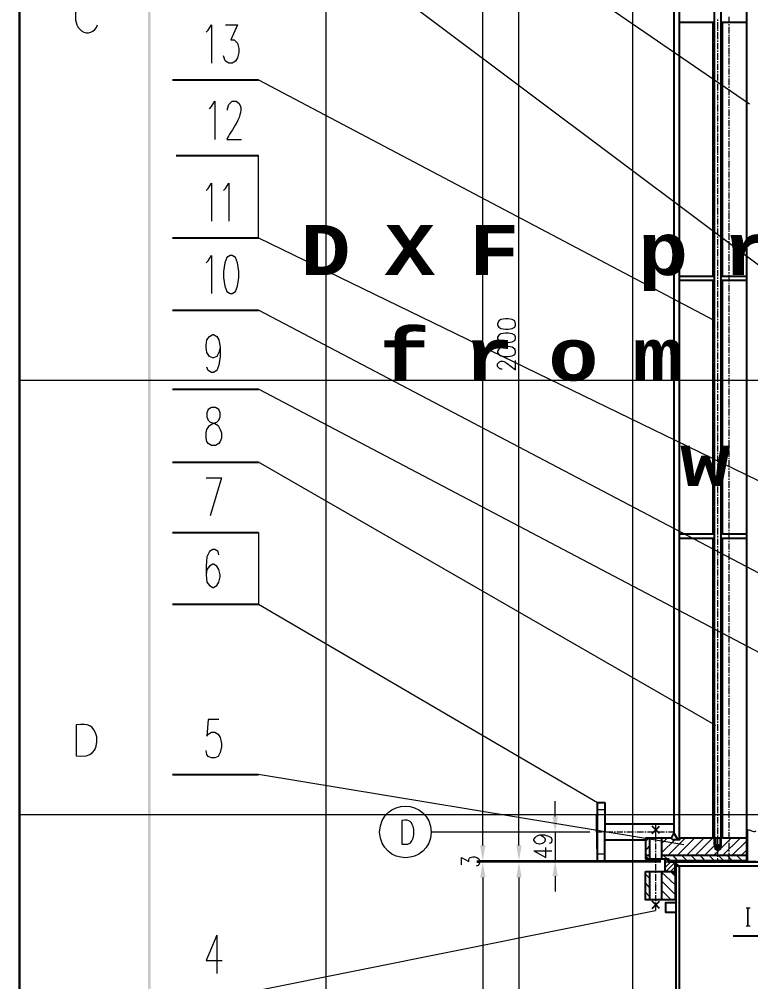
# Model space of a CAD drawing. Header units: millimetres. Extents: x 0 to 825, y 0 to 1167.
# Drawn here: x 0.1 to 196.7, y 422 to 680.6 of the extents above; entities that cross this region are included whole.
import ezdxf

# ---------------------------------------------------------------- set-up
doc = ezdxf.new("R2010")
doc.units = ezdxf.units.MM
doc.layers.add('1', color=7, linetype='Continuous')

msp = doc.modelspace()

# ---------------------------------------------------------------- hatches: boundary and pattern name
h = msp.add_hatch(color=0)
h.dxf.hatch_style = 2
h.paths.add_polyline_path([(35.421732, 1152.501732), (34.701732, 1153.221732), (35.421732, 14.541732)])
h = msp.add_hatch(color=0)
h.dxf.hatch_style = 2
h.paths.add_polyline_path([(34.701732, 1153.221732), (35.421732, 14.541732), (34.701732, 13.821732)])
h = msp.add_hatch(color=0)
h.dxf.hatch_style = 2
h.paths.add_polyline_path([(143.421732, 466.341732), (144.861732, 466.341732), (144.141732, 462.201732)])
h = msp.add_hatch(color=0)
h.dxf.hatch_style = 2
h.paths.add_polyline_path([(123.981732, 458.601732), (125.421732, 458.601732), (124.701732, 454.461732)])
h = msp.add_hatch(color=0)
h.dxf.hatch_style = 2
h.paths.add_polyline_path([(123.981732, 458.601732), (125.421732, 458.601732), (124.701732, 454.461732)])
h = msp.add_hatch(color=0)
h.dxf.hatch_style = 2
h.paths.add_polyline_path([(133.701732, 458.601732), (135.141732, 458.601732), (134.421732, 454.461732)])
h = msp.add_hatch(color=0)
h.dxf.hatch_style = 2
h.paths.add_polyline_path([(123.981732, 449.961732), (125.421732, 449.961732), (124.701732, 454.101732)])
h = msp.add_hatch(color=0)
h.dxf.hatch_style = 2
h.paths.add_polyline_path([(123.981732, 449.961732), (125.421732, 449.961732), (124.701732, 454.101732)])
h = msp.add_hatch(color=0)
h.dxf.hatch_style = 2
h.paths.add_polyline_path([(133.701732, 449.961732), (135.141732, 449.961732), (134.421732, 454.101732)])
h = msp.add_hatch(color=0)
h.dxf.hatch_style = 2
h.paths.add_polyline_path([(143.421732, 450.321732), (144.861732, 450.321732), (144.141732, 454.461732)])

# ---------------------------------------------------------------- linework, layer by layer
at = {"layer": '1', "color": 30, "lineweight": 9}
for points in [[(0.141732, 0.141732), (0.141732, 1166.901732)], [(82.581732, 0.141732), (82.581732, 1166.901732)], [(165.021732, 0.141732), (165.021732, 1166.901732)], [(824.541732, 583.521732), (0.141732, 583.521732)], [(824.541732, 466.845732), (0.141732, 466.845732)]]:
    msp.add_lwpolyline(points, dxfattribs=at)
at = {"layer": '1', "color": 0, "lineweight": 9}
for points in [[(0.321732, 0.321732), (824.361732, 0.321732), (824.361732, 1166.721732), (0.321732, 1166.721732), (0.321732, 0.321732)], [(124.701732, 458.601732), (124.701732, 935.241732)], [(65.661732, 747.501732), (196.341732, 657.861732)], [(134.421732, 458.601732), (134.421732, 727.701732)], [(65.661732, 714.381732), (278.061732, 555.261732)], [(187.881732, 680.181732), (187.881732, 680.541732)], [(190.941732, 679.641732), (190.941732, 681.261732)], [(50.361732, 677.121732), (50.901732, 677.661732), (51.801732, 679.101732), (51.801732, 668.841732)], [(55.581732, 679.101732), (58.821732, 679.101732), (57.021732, 675.141732), (57.921732, 675.141732), (58.461732, 674.601732), (58.821732, 674.241732), (59.181732, 672.801732), (59.181732, 671.721732), (58.821732, 670.281732), (58.281732, 669.381732), (57.381732, 668.841732), (56.481732, 668.841732), (55.581732, 669.381732), (55.401732, 669.741732), (55.041732, 670.821732)], [(187.881732, 678.021732), (187.881732, 679.821732)], [(187.881732, 677.481732), (187.881732, 677.841732)], [(190.941732, 678.921732), (190.941732, 679.281732)], [(190.941732, 676.761732), (190.941732, 678.561732)], [(187.881732, 675.321732), (187.881732, 677.121732)], [(190.941732, 676.041732), (190.941732, 676.401732)], [(190.941732, 674.061732), (190.941732, 675.861732)], [(187.881732, 674.601732), (187.881732, 674.961732)], [(187.881732, 672.621732), (187.881732, 674.241732)], [(190.941732, 673.341732), (190.941732, 673.701732)], [(190.941732, 671.181732), (190.941732, 672.981732)], [(187.881732, 671.901732), (187.881732, 672.261732)], [(187.881732, 669.741732), (187.881732, 671.541732)], [(190.941732, 670.641732), (190.941732, 671.001732)], [(190.941732, 668.481732), (190.941732, 670.281732)], [(187.881732, 669.021732), (187.881732, 669.381732)], [(187.881732, 667.041732), (187.881732, 668.661732)], [(190.941732, 667.761732), (190.941732, 668.121732)], [(190.941732, 665.781732), (190.941732, 667.401732)], [(187.881732, 666.321732), (187.881732, 666.681732)], [(187.881732, 664.161732), (187.881732, 665.961732)], [(190.941732, 665.061732), (190.941732, 665.421732)], [(64.401732, 664.341732), (186.801732, 599.721732)], [(187.881732, 663.621732), (187.881732, 663.801732)], [(187.881732, 661.461732), (187.881732, 663.261732)], [(190.941732, 662.901732), (190.941732, 664.701732)], [(190.941732, 662.181732), (190.941732, 662.541732)], [(187.881732, 660.741732), (187.881732, 661.101732)], [(187.881732, 658.761732), (187.881732, 660.381732)], [(190.941732, 660.201732), (190.941732, 661.821732)], [(190.941732, 659.481732), (190.941732, 659.841732)], [(51.261732, 656.601732), (51.801732, 657.141732), (52.701732, 658.581732), (52.701732, 648.321732)], [(187.881732, 658.041732), (187.881732, 658.401732)], [(187.881732, 655.881732), (187.881732, 657.681732)], [(190.941732, 657.321732), (190.941732, 659.121732)], [(187.881732, 655.161732), (187.881732, 655.521732)], [(187.881732, 653.181732), (187.881732, 654.801732)], [(190.941732, 656.781732), (190.941732, 656.961732)], [(190.941732, 654.621732), (190.941732, 656.421732)], [(187.881732, 652.461732), (187.881732, 652.821732)], [(187.881732, 650.301732), (187.881732, 652.101732)], [(190.941732, 653.901732), (190.941732, 654.261732)], [(190.941732, 651.921732), (190.941732, 653.541732)], [(187.881732, 649.581732), (187.881732, 649.941732)], [(187.881732, 647.601732), (187.881732, 649.401732)], [(190.941732, 651.201732), (190.941732, 651.561732)], [(190.941732, 649.041732), (190.941732, 650.841732)], [(187.881732, 646.881732), (187.881732, 647.241732)], [(190.941732, 648.321732), (190.941732, 648.681732)], [(190.941732, 646.341732), (190.941732, 647.961732)], [(187.881732, 644.721732), (187.881732, 646.521732)], [(187.881732, 644.181732), (187.881732, 644.541732)], [(190.941732, 645.621732), (190.941732, 645.981732)], [(190.941732, 643.461732), (190.941732, 645.261732)], [(64.401732, 621.861732), (64.401732, 644.001732)], [(187.881732, 642.021732), (187.881732, 643.821732)], [(187.881732, 641.301732), (187.881732, 641.661732)], [(190.941732, 642.921732), (190.941732, 643.101732)], [(190.941732, 640.761732), (190.941732, 642.561732)], [(187.881732, 639.321732), (187.881732, 640.941732)], [(187.881732, 638.601732), (187.881732, 638.961732)], [(190.941732, 640.041732), (190.941732, 640.401732)], [(190.941732, 638.061732), (190.941732, 639.681732)], [(50.361732, 634.641732), (50.901732, 635.181732), (51.801732, 636.621732), (51.801732, 626.361732)], [(55.041732, 634.641732), (55.581732, 635.181732), (56.481732, 636.621732), (56.481732, 626.361732)], [(187.881732, 636.441732), (187.881732, 638.241732)], [(190.941732, 637.341732), (190.941732, 637.701732)], [(190.941732, 635.181732), (190.941732, 636.981732)], [(187.881732, 635.721732), (187.881732, 636.081732)], [(187.881732, 633.741732), (187.881732, 635.361732)], [(190.941732, 634.461732), (190.941732, 634.821732)], [(190.941732, 632.481732), (190.941732, 634.101732)], [(187.881732, 633.021732), (187.881732, 633.381732)], [(187.881732, 630.861732), (187.881732, 632.661732)], [(190.941732, 631.761732), (190.941732, 632.121732)], [(190.941732, 629.601732), (190.941732, 631.401732)], [(187.881732, 630.321732), (187.881732, 630.501732)], [(187.881732, 628.161732), (187.881732, 629.961732)], [(190.941732, 628.881732), (190.941732, 629.241732)], [(190.941732, 626.901732), (190.941732, 628.701732)], [(187.881732, 627.441732), (187.881732, 627.801732)], [(187.881732, 625.461732), (187.881732, 627.081732)], [(190.941732, 626.181732), (190.941732, 626.541732)], [(187.881732, 624.741732), (187.881732, 625.101732)], [(187.881732, 622.581732), (187.881732, 624.381732)], [(190.941732, 624.021732), (190.941732, 625.821732)], [(190.941732, 623.481732), (190.941732, 623.841732)], [(64.401732, 621.861732), (279.501732, 517.461732)], [(187.881732, 621.861732), (187.881732, 622.221732)], [(187.881732, 619.881732), (187.881732, 621.501732)], [(190.941732, 621.321732), (190.941732, 623.121732)], [(190.941732, 620.601732), (190.941732, 620.961732)], [(187.881732, 619.161732), (187.881732, 619.521732)], [(187.881732, 617.001732), (187.881732, 618.801732)], [(190.941732, 618.621732), (190.941732, 620.241732)], [(190.941732, 617.901732), (190.941732, 618.261732)], [(50.361732, 615.201732), (50.901732, 615.741732), (51.801732, 617.181732), (51.801732, 606.921732)], [(56.841732, 617.181732), (55.941732, 616.641732), (55.401732, 615.201732), (55.041732, 612.861732), (55.041732, 611.241732), (55.401732, 608.901732), (55.941732, 607.461732), (56.841732, 606.921732), (57.381732, 606.921732), (58.281732, 607.461732), (58.821732, 608.901732), (59.181732, 611.241732), (59.181732, 612.861732), (58.821732, 615.201732), (58.281732, 616.641732), (57.381732, 617.181732), (56.841732, 617.181732)], [(187.881732, 616.461732), (187.881732, 616.641732)], [(187.881732, 614.301732), (187.881732, 616.101732)], [(190.941732, 615.741732), (190.941732, 617.541732)], [(187.881732, 613.581732), (187.881732, 613.941732)], [(187.881732, 611.601732), (187.881732, 613.221732)], [(190.941732, 615.021732), (190.941732, 615.381732)], [(190.941732, 613.041732), (190.941732, 614.661732)], [(187.881732, 610.881732), (187.881732, 611.241732)], [(187.881732, 608.721732), (187.881732, 610.521732)], [(190.941732, 612.321732), (190.941732, 612.681732)], [(190.941732, 610.161732), (190.941732, 611.961732)], [(187.881732, 608.001732), (187.881732, 608.361732)], [(190.941732, 609.621732), (190.941732, 609.801732)], [(190.941732, 607.461732), (190.941732, 609.261732)], [(187.881732, 606.021732), (187.881732, 607.641732)], [(187.881732, 605.301732), (187.881732, 605.661732)], [(190.941732, 606.741732), (190.941732, 607.101732)], [(190.941732, 604.761732), (190.941732, 606.381732)], [(187.881732, 603.141732), (187.881732, 604.941732)], [(187.881732, 602.421732), (187.881732, 602.781732)], [(190.941732, 604.041732), (190.941732, 604.401732)], [(190.941732, 601.881732), (190.941732, 603.681732)], [(214.701732, 523.401732), (64.401732, 602.421732)], [(187.881732, 600.441732), (187.881732, 602.241732)], [(190.941732, 601.161732), (190.941732, 601.521732)], [(190.941732, 599.181732), (190.941732, 600.801732)], [(128.661732, 598.461732), (129.021732, 597.921732), (129.561732, 597.561732), (130.821732, 597.381732), (131.541732, 597.381732), (132.621732, 597.561732), (133.341732, 597.921732), (133.521732, 598.461732), (133.521732, 598.821732), (133.341732, 599.541732), (132.621732, 599.901732), (131.541732, 600.081732), (130.821732, 600.081732), (129.561732, 599.901732), (129.021732, 599.541732), (128.661732, 598.821732), (128.661732, 598.461732)], [(187.881732, 599.721732), (187.881732, 600.081732)], [(187.881732, 597.561732), (187.881732, 599.361732)], [(190.941732, 598.461732), (190.941732, 598.821732)], [(190.941732, 596.301732), (190.941732, 598.101732)], [(54.141732, 592.521732), (53.781732, 591.081732), (53.241732, 590.001732), (52.341732, 589.641732), (52.161732, 589.641732), (51.261732, 590.001732), (50.541732, 591.081732), (50.361732, 592.521732), (50.361732, 593.061732), (50.541732, 594.501732), (51.261732, 595.401732), (52.161732, 595.941732), (52.341732, 595.941732), (53.241732, 595.401732), (53.781732, 594.501732), (54.141732, 592.521732), (54.141732, 590.001732), (53.781732, 587.661732), (53.241732, 586.221732), (52.341732, 585.681732), (51.801732, 585.681732), (50.901732, 586.221732), (50.541732, 587.121732)], [(128.661732, 594.861732), (129.021732, 594.321732), (129.561732, 593.961732), (130.821732, 593.781732), (131.541732, 593.781732), (132.621732, 593.961732), (133.341732, 594.321732), (133.521732, 594.861732), (133.521732, 595.221732), (133.341732, 595.761732), (132.621732, 596.121732), (131.541732, 596.301732), (130.821732, 596.301732), (129.561732, 596.121732), (129.021732, 595.761732), (128.661732, 595.221732), (128.661732, 594.861732)], [(187.881732, 597.021732), (187.881732, 597.381732)], [(187.881732, 594.861732), (187.881732, 596.661732)], [(190.941732, 595.581732), (190.941732, 595.941732)], [(190.941732, 593.601732), (190.941732, 595.401732)], [(128.661732, 591.081732), (129.021732, 590.541732), (129.561732, 590.181732), (130.821732, 590.001732), (131.541732, 590.001732), (132.621732, 590.181732), (133.341732, 590.541732), (133.521732, 591.081732), (133.521732, 591.441732), (133.341732, 591.981732), (132.621732, 592.521732), (131.541732, 592.701732), (130.821732, 592.701732), (129.561732, 592.521732), (129.021732, 591.981732), (128.661732, 591.441732), (128.661732, 591.081732)], [(187.881732, 594.141732), (187.881732, 594.501732)], [(187.881732, 592.161732), (187.881732, 593.781732)], [(190.941732, 592.881732), (190.941732, 593.241732)], [(190.941732, 590.901732), (190.941732, 592.521732)], [(187.881732, 591.441732), (187.881732, 591.801732)], [(187.881732, 589.281732), (187.881732, 591.081732)], [(190.941732, 590.181732), (190.941732, 590.541732)], [(190.941732, 588.021732), (190.941732, 589.821732)], [(129.921732, 586.581732), (129.561732, 586.581732), (129.201732, 586.761732), (129.021732, 586.941732), (128.661732, 587.301732), (128.661732, 588.021732), (129.021732, 588.381732), (129.201732, 588.561732), (129.561732, 588.741732), (130.101732, 588.741732), (130.641732, 588.561732), (131.181732, 588.201732), (133.521732, 586.401732), (133.521732, 588.921732)], [(187.881732, 588.561732), (187.881732, 588.921732)], [(187.881732, 586.581732), (187.881732, 588.201732)], [(190.941732, 587.301732), (190.941732, 587.661732)], [(187.881732, 585.861732), (187.881732, 586.221732)], [(187.881732, 583.701732), (187.881732, 585.501732)], [(190.941732, 585.321732), (190.941732, 586.941732)], [(190.941732, 584.601732), (190.941732, 584.961732)], [(35.061732, 583.521732), (0.321732, 583.521732)], [(187.881732, 583.161732), (187.881732, 583.341732)], [(187.881732, 581.001732), (187.881732, 582.801732)], [(190.941732, 582.441732), (190.941732, 584.241732)], [(190.941732, 581.721732), (190.941732, 582.081732)], [(214.701732, 502.161732), (64.401732, 581.181732)], [(187.881732, 580.281732), (187.881732, 580.641732)], [(187.881732, 578.301732), (187.881732, 579.921732)], [(190.941732, 579.741732), (190.941732, 581.361732)], [(187.881732, 577.581732), (187.881732, 577.941732)], [(187.881732, 575.421732), (187.881732, 577.221732)], [(190.941732, 579.021732), (190.941732, 579.381732)], [(190.941732, 576.861732), (190.941732, 578.661732)], [(51.801732, 576.321732), (50.901732, 575.781732), (50.541732, 574.881732), (50.541732, 573.801732), (50.901732, 572.901732), (51.441732, 572.361732), (52.701732, 572.001732), (53.601732, 571.461732), (54.141732, 570.381732), (54.501732, 569.481732), (54.501732, 568.041732), (54.141732, 567.141732), (53.781732, 566.601732), (52.881732, 566.061732), (51.801732, 566.061732), (50.901732, 566.601732), (50.541732, 567.141732), (50.361732, 568.041732), (50.361732, 569.481732), (50.541732, 570.381732), (51.261732, 571.461732), (52.161732, 572.001732), (53.241732, 572.361732), (53.781732, 572.901732), (54.141732, 573.801732), (54.141732, 574.881732), (53.781732, 575.781732), (52.881732, 576.321732), (51.801732, 576.321732)], [(187.881732, 574.701732), (187.881732, 575.061732)], [(187.881732, 572.721732), (187.881732, 574.341732)], [(190.941732, 576.321732), (190.941732, 576.681732)], [(190.941732, 574.161732), (190.941732, 575.961732)], [(187.881732, 572.001732), (187.881732, 572.361732)], [(187.881732, 569.841732), (187.881732, 571.641732)], [(190.941732, 573.441732), (190.941732, 573.801732)], [(190.941732, 571.461732), (190.941732, 573.081732)], [(187.881732, 569.121732), (187.881732, 569.481732)], [(190.941732, 570.741732), (190.941732, 571.101732)], [(190.941732, 568.581732), (190.941732, 570.381732)], [(187.881732, 567.141732), (187.881732, 568.941732)], [(187.881732, 566.421732), (187.881732, 566.781732)], [(190.941732, 567.861732), (190.941732, 568.221732)], [(190.941732, 565.881732), (190.941732, 567.501732)], [(187.881732, 564.441732), (187.881732, 566.061732)], [(187.881732, 563.721732), (187.881732, 564.081732)], [(190.941732, 565.161732), (190.941732, 565.521732)], [(190.941732, 563.001732), (190.941732, 564.801732)], [(187.341732, 490.821732), (64.401732, 561.561732)], [(187.881732, 561.561732), (187.881732, 563.361732)], [(190.941732, 562.461732), (190.941732, 562.641732)], [(190.941732, 560.301732), (190.941732, 562.101732)], [(187.881732, 560.841732), (187.881732, 561.201732)], [(187.881732, 558.861732), (187.881732, 560.481732)], [(190.941732, 559.581732), (190.941732, 559.941732)], [(190.941732, 557.601732), (190.941732, 559.221732)], [(50.361732, 557.421732), (54.501732, 557.421732), (51.441732, 547.161732)], [(187.881732, 558.141732), (187.881732, 558.501732)], [(187.881732, 555.981732), (187.881732, 557.781732)], [(190.941732, 556.881732), (190.941732, 557.241732)], [(190.941732, 554.721732), (190.941732, 556.521732)], [(187.881732, 555.261732), (187.881732, 555.621732)], [(187.881732, 553.281732), (187.881732, 555.081732)], [(190.941732, 554.001732), (190.941732, 554.361732)], [(190.941732, 552.021732), (190.941732, 553.641732)], [(187.881732, 552.561732), (187.881732, 552.921732)], [(187.881732, 550.401732), (187.881732, 552.201732)], [(190.941732, 551.301732), (190.941732, 551.661732)], [(187.881732, 549.861732), (187.881732, 550.221732)], [(187.881732, 547.701732), (187.881732, 549.501732)], [(190.941732, 549.141732), (190.941732, 550.941732)], [(190.941732, 548.421732), (190.941732, 548.781732)], [(187.881732, 546.981732), (187.881732, 547.341732)], [(187.881732, 545.001732), (187.881732, 546.621732)], [(190.941732, 546.441732), (190.941732, 548.241732)], [(190.941732, 545.721732), (190.941732, 546.081732)], [(187.881732, 544.281732), (187.881732, 544.641732)], [(187.881732, 542.121732), (187.881732, 543.921732)], [(190.941732, 543.741732), (190.941732, 545.361732)], [(190.941732, 543.021732), (190.941732, 543.381732)], [(64.401732, 542.661732), (64.401732, 523.401732)], [(187.881732, 541.401732), (187.881732, 541.761732)], [(187.881732, 539.421732), (187.881732, 541.041732)], [(190.941732, 540.861732), (190.941732, 542.661732)], [(53.781732, 536.721732), (53.601732, 537.621732), (52.701732, 538.161732), (52.161732, 538.161732), (51.261732, 537.621732), (50.541732, 536.181732), (50.361732, 533.661732), (50.361732, 531.321732), (50.541732, 529.341732), (51.261732, 528.441732), (52.161732, 527.901732), (52.341732, 527.901732), (53.241732, 528.441732), (53.781732, 529.341732), (54.141732, 530.781732), (54.141732, 531.321732), (53.781732, 532.761732), (53.241732, 533.661732), (52.341732, 534.201732), (52.161732, 534.201732), (51.261732, 533.661732), (50.541732, 532.761732), (50.361732, 531.321732)], [(187.881732, 538.701732), (187.881732, 539.061732)], [(187.881732, 536.541732), (187.881732, 538.341732)], [(190.941732, 540.141732), (190.941732, 540.501732)], [(190.941732, 538.161732), (190.941732, 539.781732)], [(187.881732, 536.001732), (187.881732, 536.181732)], [(187.881732, 533.841732), (187.881732, 535.641732)], [(190.941732, 537.441732), (190.941732, 537.801732)], [(190.941732, 535.281732), (190.941732, 537.081732)], [(187.881732, 533.121732), (187.881732, 533.481732)], [(190.941732, 534.561732), (190.941732, 534.921732)], [(190.941732, 532.581732), (190.941732, 534.201732)], [(187.881732, 531.141732), (187.881732, 532.761732)], [(187.881732, 530.421732), (187.881732, 530.781732)], [(190.941732, 531.861732), (190.941732, 532.221732)], [(190.941732, 529.701732), (190.941732, 531.501732)], [(187.881732, 528.261732), (187.881732, 530.061732)], [(187.881732, 527.541732), (187.881732, 527.901732)], [(190.941732, 529.161732), (190.941732, 529.521732)], [(190.941732, 527.001732), (190.941732, 528.801732)], [(187.881732, 525.561732), (187.881732, 527.181732)], [(187.881732, 524.841732), (187.881732, 525.201732)], [(190.941732, 526.281732), (190.941732, 526.641732)], [(190.941732, 524.301732), (190.941732, 525.921732)], [(64.401732, 523.401732), (155.481732, 470.121732)], [(187.881732, 522.681732), (187.881732, 524.481732)], [(190.941732, 523.581732), (190.941732, 523.941732)], [(190.941732, 521.421732), (190.941732, 523.221732)], [(187.881732, 521.961732), (187.881732, 522.321732)], [(187.881732, 519.981732), (187.881732, 521.781732)], [(190.941732, 520.701732), (190.941732, 521.061732)], [(190.941732, 518.721732), (190.941732, 520.341732)], [(187.881732, 519.261732), (187.881732, 519.621732)], [(187.881732, 517.281732), (187.881732, 518.901732)], [(190.941732, 518.001732), (190.941732, 518.361732)], [(190.941732, 515.841732), (190.941732, 517.641732)], [(187.881732, 516.561732), (187.881732, 516.921732)], [(187.881732, 514.401732), (187.881732, 516.201732)], [(190.941732, 515.301732), (190.941732, 515.481732)], [(190.941732, 513.141732), (190.941732, 514.941732)], [(187.881732, 513.681732), (187.881732, 514.041732)], [(187.881732, 511.701732), (187.881732, 513.321732)], [(190.941732, 512.421732), (190.941732, 512.781732)], [(187.881732, 510.981732), (187.881732, 511.341732)], [(187.881732, 508.821732), (187.881732, 510.621732)], [(190.941732, 510.441732), (190.941732, 512.061732)], [(190.941732, 509.721732), (190.941732, 510.081732)], [(187.881732, 508.101732), (187.881732, 508.461732)], [(187.881732, 506.121732), (187.881732, 507.741732)], [(190.941732, 507.561732), (190.941732, 509.361732)], [(190.941732, 506.841732), (190.941732, 507.201732)], [(187.881732, 505.401732), (187.881732, 505.761732)], [(187.881732, 503.241732), (187.881732, 505.041732)], [(190.941732, 504.861732), (190.941732, 506.481732)], [(190.941732, 504.141732), (190.941732, 504.501732)], [(187.881732, 502.701732), (187.881732, 503.061732)], [(187.881732, 500.541732), (187.881732, 502.341732)], [(190.941732, 501.981732), (190.941732, 503.781732)], [(187.881732, 499.821732), (187.881732, 500.181732)], [(187.881732, 497.841732), (187.881732, 499.461732)], [(190.941732, 501.261732), (190.941732, 501.621732)], [(190.941732, 499.281732), (190.941732, 501.081732)], [(187.881732, 497.121732), (187.881732, 497.481732)], [(187.881732, 494.961732), (187.881732, 496.761732)], [(190.941732, 498.561732), (190.941732, 498.921732)], [(190.941732, 496.401732), (190.941732, 498.201732)], [(187.881732, 494.241732), (187.881732, 494.601732)], [(190.941732, 495.861732), (190.941732, 496.221732)], [(190.941732, 493.701732), (190.941732, 495.501732)], [(53.781732, 492.441732), (50.901732, 492.441732), (50.541732, 487.941732), (50.901732, 488.481732), (51.801732, 489.021732), (52.701732, 489.021732), (53.601732, 488.481732), (54.141732, 487.581732), (54.501732, 485.961732), (54.501732, 485.061732), (54.141732, 483.621732), (53.601732, 482.541732), (52.701732, 482.181732), (51.801732, 482.181732), (50.901732, 482.541732), (50.541732, 483.081732), (50.361732, 484.161732)], [(187.881732, 492.261732), (187.881732, 493.881732)], [(187.881732, 491.541732), (187.881732, 491.901732)], [(190.941732, 492.981732), (190.941732, 493.341732)], [(190.941732, 491.001732), (190.941732, 492.621732)], [(187.881732, 489.381732), (187.881732, 491.181732)], [(187.881732, 488.841732), (187.881732, 489.021732)], [(190.941732, 490.281732), (190.941732, 490.641732)], [(190.941732, 488.121732), (190.941732, 489.921732)], [(187.881732, 486.681732), (187.881732, 488.481732)], [(187.881732, 485.961732), (187.881732, 486.321732)], [(190.941732, 487.401732), (190.941732, 487.761732)], [(190.941732, 485.421732), (190.941732, 487.041732)], [(187.881732, 483.981732), (187.881732, 485.601732)], [(190.941732, 484.701732), (190.941732, 485.061732)], [(190.941732, 482.541732), (190.941732, 484.341732)], [(187.881732, 483.261732), (187.881732, 483.621732)], [(187.881732, 481.101732), (187.881732, 482.901732)], [(190.941732, 482.001732), (190.941732, 482.181732)], [(190.941732, 479.841732), (190.941732, 481.641732)], [(187.881732, 480.381732), (187.881732, 480.741732)], [(187.881732, 478.401732), (187.881732, 480.021732)], [(190.941732, 479.121732), (190.941732, 479.481732)], [(190.941732, 477.141732), (190.941732, 478.761732)], [(178.701732, 458.781732), (64.401732, 477.681732)], [(187.881732, 477.681732), (187.881732, 478.041732)], [(187.881732, 475.521732), (187.881732, 477.321732)], [(190.941732, 476.421732), (190.941732, 476.781732)], [(190.941732, 474.261732), (190.941732, 476.061732)], [(187.881732, 474.801732), (187.881732, 475.161732)], [(187.881732, 472.821732), (187.881732, 474.621732)], [(190.941732, 473.541732), (190.941732, 473.901732)], [(187.881732, 472.101732), (187.881732, 472.461732)], [(187.881732, 469.941732), (187.881732, 471.741732)], [(190.941732, 471.561732), (190.941732, 473.181732)], [(190.941732, 470.841732), (190.941732, 471.201732)], [(144.141732, 466.341732), (144.141732, 470.481732)], [(187.881732, 469.401732), (187.881732, 469.761732)], [(187.881732, 467.241732), (187.881732, 469.041732)], [(190.941732, 468.681732), (190.941732, 470.481732)], [(190.941732, 468.141732), (190.941732, 468.321732)], [(157.641732, 468.141732), (155.301732, 468.141732)], [(187.881732, 466.521732), (187.881732, 466.881732)], [(187.881732, 464.541732), (187.881732, 466.161732)], [(190.941732, 465.981732), (190.941732, 467.781732)], [(190.941732, 465.261732), (190.941732, 465.621732)], [(171.141732, 464.361732), (171.141732, 462.921732)], [(187.881732, 463.821732), (187.881732, 464.181732)], [(187.881732, 461.661732), (187.881732, 463.461732)], [(190.941732, 463.281732), (190.941732, 464.901732)], [(143.241732, 462.201732), (110.841732, 462.201732)], [(124.701732, 458.601732), (124.701732, 462.741732)], [(140.001732, 461.481732), (140.721732, 461.121732), (141.261732, 460.761732), (141.441732, 460.221732), (141.441732, 460.041732), (141.261732, 459.501732), (140.721732, 459.141732), (140.001732, 458.961732), (139.821732, 458.961732), (139.101732, 459.141732), (138.741732, 459.501732), (138.381732, 460.041732), (138.381732, 460.221732), (138.741732, 460.761732), (139.101732, 461.121732), (140.001732, 461.481732), (141.261732, 461.481732), (142.341732, 461.121732), (143.061732, 460.761732), (143.241732, 460.221732), (143.241732, 459.861732), (143.061732, 459.321732), (142.521732, 459.141732)], [(153.501732, 462.201732), (143.241732, 462.201732)], [(144.141732, 462.201732), (144.141732, 454.461732)], [(156.741732, 462.201732), (155.301732, 462.201732)], [(157.461732, 462.201732), (157.101732, 462.201732)], [(159.621732, 462.201732), (157.821732, 462.201732)], [(160.341732, 462.201732), (159.981732, 462.201732)], [(162.321732, 462.201732), (160.701732, 462.201732)], [(163.041732, 462.201732), (162.681732, 462.201732)], [(165.201732, 462.201732), (163.401732, 462.201732)], [(165.741732, 462.201732), (165.561732, 462.201732)], [(167.901732, 462.201732), (166.101732, 462.201732)], [(168.621732, 462.201732), (168.261732, 462.201732)], [(168.441732, 459.681732), (169.341732, 460.581732)], [(170.601732, 462.201732), (168.981732, 462.201732)], [(171.321732, 462.201732), (170.961732, 462.201732)], [(171.141732, 462.561732), (171.141732, 462.381732)], [(171.141732, 462.021732), (171.141732, 460.221732)], [(173.481732, 462.201732), (171.681732, 462.201732)], [(172.761732, 459.141732), (174.201732, 460.581732)], [(174.201732, 462.201732), (173.841732, 462.201732)], [(174.381732, 455.901732), (179.061732, 460.581732)], [(176.001732, 462.201732), (174.561732, 462.201732)], [(176.901732, 455.901732), (181.581732, 460.581732)], [(179.421732, 455.901732), (184.101732, 460.581732)], [(181.761732, 455.901732), (186.441732, 460.581732)], [(187.341732, 460.581732), (187.341732, 458.421732)], [(187.881732, 460.941732), (187.881732, 461.301732)], [(187.881732, 458.961732), (187.881732, 460.581732)], [(191.481732, 460.581732), (187.881732, 456.981732)], [(188.421732, 460.581732), (188.421732, 458.421732)], [(188.781732, 460.401732), (188.961732, 460.581732)], [(189.141732, 455.901732), (193.821732, 460.581732)], [(190.941732, 462.561732), (190.941732, 462.921732)], [(190.941732, 460.401732), (190.941732, 462.201732)], [(138.381732, 457.161732), (141.621732, 455.361732), (141.621732, 458.061732)], [(168.441732, 457.161732), (169.521732, 458.421732)], [(171.141732, 459.861732), (171.141732, 459.501732)], [(171.141732, 459.141732), (171.141732, 457.521732)], [(172.761732, 456.621732), (176.361732, 460.221732)], [(184.281732, 455.901732), (186.981732, 458.601732)], [(186.981732, 458.781732), (186.981732, 458.061732)], [(187.881732, 458.241732), (187.881732, 458.601732)], [(187.881732, 456.081732), (187.881732, 457.881732)], [(188.781732, 458.781732), (188.781732, 458.061732)], [(190.941732, 459.681732), (190.941732, 460.041732)], [(190.941732, 457.701732), (190.941732, 459.321732)], [(191.661732, 455.901732), (195.621732, 459.861732)], [(118.941732, 453.381732), (118.941732, 455.361732), (120.921732, 454.281732), (120.921732, 454.821732), (121.101732, 455.181732), (121.281732, 455.361732), (122.001732, 455.541732), (122.541732, 455.541732), (123.081732, 455.361732), (123.621732, 455.001732), (123.801732, 454.461732), (123.801732, 453.921732), (123.621732, 453.381732), (123.441732, 453.201732), (122.901732, 453.021732)], [(138.381732, 457.161732), (143.241732, 457.161732)], [(157.641732, 456.261732), (155.301732, 456.261732)], [(169.161732, 455.001732), (168.441732, 455.901732)], [(169.521732, 455.901732), (169.521732, 455.901732)], [(171.141732, 457.161732), (171.141732, 456.801732)], [(171.141732, 456.441732), (171.141732, 454.641732)], [(174.201732, 455.001732), (173.301732, 455.901732)], [(177.081732, 454.461732), (175.821732, 455.901732)], [(179.601732, 454.461732), (178.161732, 455.901732)], [(182.121732, 454.461732), (180.681732, 455.901732)], [(184.461732, 454.461732), (183.201732, 455.901732)], [(186.981732, 454.461732), (185.541732, 455.901732)], [(186.621732, 455.901732), (187.881732, 456.981732)], [(187.881732, 455.541732), (187.881732, 455.721732)], [(189.501732, 454.461732), (188.061732, 455.901732)], [(191.841732, 454.461732), (190.401732, 455.901732)], [(190.941732, 456.981732), (190.941732, 457.341732)], [(190.941732, 454.461732), (190.941732, 456.621732)], [(194.361732, 454.461732), (192.921732, 455.901732)], [(194.001732, 455.901732), (195.621732, 457.341732)], [(195.621732, 455.721732), (195.441732, 455.901732)], [(123.081732, 454.461732), (123.801732, 454.461732)], [(123.081732, 454.101732), (123.801732, 454.101732)], [(172.581732, 454.461732), (123.801732, 454.461732)], [(172.581732, 454.101732), (123.801732, 454.101732)], [(124.701732, 454.101732), (124.701732, 454.461732)], [(172.581732, 454.461732), (133.521732, 454.461732)], [(172.581732, 454.101732), (133.521732, 454.101732)], [(172.581732, 454.461732), (143.241732, 454.461732)], [(171.141732, 454.281732), (171.141732, 453.921732)], [(171.141732, 453.561732), (171.141732, 451.941732)], [(173.661732, 453.741732), (174.381732, 454.461732)], [(173.661732, 452.661732), (175.101732, 454.101732)], [(173.841732, 451.581732), (176.361732, 454.101732)], [(174.381732, 454.101732), (174.741732, 454.461732)], [(174.561732, 454.101732), (174.381732, 454.281732)], [(174.741732, 454.461732), (174.561732, 454.641732)], [(175.281732, 454.101732), (174.921732, 454.461732)], [(175.101732, 454.101732), (175.461732, 454.461732)], [(175.101732, 451.581732), (176.361732, 452.841732)], [(176.181732, 454.101732), (175.641732, 454.461732)], [(175.821732, 454.101732), (176.181732, 454.461732)], [(176.901732, 454.101732), (176.361732, 454.461732)], [(176.541732, 454.101732), (176.901732, 454.461732)], [(177.081732, 454.461732), (177.261732, 454.461732)], [(187.881732, 454.281732), (187.881732, 455.181732)], [(144.141732, 450.321732), (144.141732, 446.181732)], [(169.521732, 449.781732), (168.441732, 450.861732)], [(171.141732, 451.581732), (171.141732, 451.221732)], [(171.141732, 450.861732), (171.141732, 449.061732)], [(176.361732, 447.981732), (172.761732, 451.401732)], [(176.361732, 450.321732), (175.101732, 451.581732)], [(176.181732, 451.581732), (176.361732, 451.581732)], [(124.701732, 449.961732), (124.701732, 315.141732)], [(124.701732, 449.961732), (124.701732, 445.641732)], [(134.421732, 449.961732), (134.421732, 368.061732)], [(169.521732, 447.261732), (168.441732, 448.521732)], [(171.141732, 448.701732), (171.141732, 448.341732)], [(171.141732, 448.161732), (171.141732, 446.361732)], [(176.361732, 445.461732), (172.761732, 449.061732)], [(169.521732, 444.921732), (168.441732, 446.001732)], [(171.141732, 446.001732), (171.141732, 445.641732)], [(171.141732, 445.281732), (171.141732, 443.661732)], [(175.281732, 444.021732), (172.761732, 446.541732)], [(171.141732, 443.301732), (171.141732, 442.941732)], [(171.141732, 442.581732), (171.141732, 441.141732)], [(172.761732, 444.021732), (172.941732, 444.021732)], [(64.401732, 419.721732), (171.141732, 441.141732)], [(195.441732, 441.861732), (196.521732, 441.861732)], [(195.801732, 441.861732), (195.801732, 437.001732)], [(195.981732, 437.001732), (195.981732, 441.861732)], [(195.441732, 437.001732), (196.521732, 437.001732)], [(53.241732, 434.481732), (50.361732, 427.641732), (54.681732, 427.641732)], [(53.241732, 434.481732), (53.241732, 424.221732)]]:
    msp.add_lwpolyline(points, dxfattribs=at)
at = {"layer": '1', "color": 0, "lineweight": 25}
for points in [[(195.621732, 454.281732), (195.621732, 939.561732)], [(176.001732, 902.481732), (176.001732, 462.021732)], [(177.441732, 902.481732), (177.441732, 460.221732)], [(186.981732, 458.781732), (186.981732, 888.801732)], [(188.781732, 458.781732), (188.781732, 888.801732)], [(177.441732, 679.821732), (186.981732, 679.821732)], [(186.621732, 611.601732), (186.621732, 679.821732)], [(186.801732, 611.601732), (186.801732, 679.821732)], [(188.781732, 679.821732), (195.621732, 679.821732)], [(188.961732, 611.601732), (188.961732, 679.821732)], [(189.141732, 611.601732), (189.141732, 679.821732)], [(41.361732, 664.341732), (64.401732, 664.341732)], [(42.261732, 644.001732), (64.401732, 644.001732)], [(41.361732, 621.861732), (64.401732, 621.861732)], [(177.441732, 611.601732), (186.981732, 611.601732)], [(177.441732, 610.521732), (186.981732, 610.521732)], [(186.621732, 542.301732), (186.621732, 610.521732)], [(186.801732, 542.301732), (186.801732, 610.521732)], [(188.781732, 611.601732), (195.621732, 611.601732)], [(188.781732, 610.521732), (195.621732, 610.521732)], [(188.961732, 542.301732), (188.961732, 610.521732)], [(189.141732, 542.301732), (189.141732, 610.521732)], [(41.361732, 602.421732), (64.401732, 602.421732)], [(41.361732, 581.181732), (64.401732, 581.181732)], [(41.361732, 561.561732), (64.401732, 561.561732)], [(41.361732, 542.661732), (64.401732, 542.661732)], [(177.441732, 542.301732), (186.981732, 542.301732)], [(177.441732, 541.221732), (186.981732, 541.221732)], [(186.621732, 460.581732), (186.621732, 541.221732)], [(186.801732, 460.581732), (186.801732, 541.221732)], [(188.781732, 542.301732), (195.621732, 542.301732)], [(188.781732, 541.221732), (195.621732, 541.221732)], [(188.961732, 460.581732), (188.961732, 541.221732)], [(189.141732, 460.581732), (189.141732, 541.221732)], [(41.361732, 523.401732), (64.401732, 523.401732)], [(41.361732, 477.681732), (64.401732, 477.681732)], [(155.481732, 470.121732), (157.461732, 470.121732)], [(155.481732, 462.201732), (155.481732, 470.121732)], [(157.461732, 470.121732), (157.461732, 462.201732)], [(155.481732, 466.701732), (155.301732, 466.701732)], [(155.301732, 462.201732), (155.301732, 466.701732)], [(176.001732, 464.361732), (157.461732, 464.361732)], [(172.221732, 461.841732), (170.241732, 463.821732)], [(170.241732, 461.841732), (172.221732, 463.821732)], [(155.301732, 462.201732), (155.301732, 457.701732)], [(157.461732, 454.281732), (155.481732, 454.281732), (155.481732, 462.201732)], [(157.461732, 454.281732), (157.461732, 462.201732)], [(175.281732, 460.581732), (168.441732, 460.581732)], [(168.441732, 460.581732), (168.441732, 455.901732)], [(169.521732, 460.581732), (169.521732, 455.001732)], [(172.761732, 460.581732), (172.761732, 455.001732)], [(177.081732, 460.221732), (176.001732, 462.021732), (175.281732, 460.581732), (175.641732, 460.221732), (177.621732, 460.221732), (177.621732, 460.581732)], [(195.621732, 460.581732), (177.441732, 460.581732)], [(195.801732, 454.281732), (195.801732, 462.741732)], [(168.441732, 460.041732), (157.461732, 460.041732)], [(187.341732, 458.421732), (186.981732, 458.781732)], [(186.981732, 458.781732), (188.781732, 458.781732)], [(188.781732, 458.061732), (186.981732, 458.061732)], [(187.161732, 458.601732), (187.161732, 457.701732)], [(188.601732, 457.701732), (187.161732, 457.701732), (187.881732, 457.341732), (188.601732, 457.701732), (188.601732, 458.601732)], [(188.421732, 458.421732), (187.341732, 458.421732)], [(188.421732, 458.421732), (188.781732, 458.781732)], [(155.481732, 457.701732), (155.301732, 457.701732)], [(169.521732, 455.901732), (168.441732, 455.901732)], [(168.441732, 455.901732), (168.441732, 455.001732), (174.561732, 455.001732), (174.561732, 454.461732)], [(195.621732, 455.901732), (172.761732, 455.901732)], [(173.661732, 451.581732), (173.661732, 454.821732), (174.561732, 454.821732)], [(174.381732, 454.821732), (174.381732, 454.101732)], [(195.621732, 454.461732), (174.381732, 454.461732)], [(174.381732, 454.101732), (174.381732, 454.461732)], [(232.881732, 454.101732), (174.381732, 454.101732)], [(176.361732, 451.581732), (176.361732, 454.101732)], [(177.441732, 453.021732), (176.361732, 453.921732)], [(232.881732, 453.021732), (176.361732, 453.021732)], [(176.541732, 453.021732), (176.541732, 360.321732)], [(177.081732, 454.101732), (177.081732, 454.461732)], [(177.441732, 453.021732), (177.441732, 360.321732)], [(195.621732, 454.281732), (198.141732, 454.281732)], [(176.541732, 444.021732), (168.441732, 444.021732), (168.441732, 451.581732)], [(168.441732, 451.581732), (176.541732, 451.581732)], [(169.521732, 451.581732), (169.521732, 444.021732)], [(172.761732, 451.581732), (172.761732, 444.021732)], [(175.281732, 451.581732), (176.361732, 450.501732)], [(175.821732, 451.581732), (176.541732, 450.681732)], [(176.361732, 450.501732), (176.361732, 444.021732)], [(176.361732, 450.501732), (176.541732, 450.501732)], [(172.221732, 441.681732), (170.241732, 443.661732)], [(170.241732, 441.681732), (172.221732, 443.661732)], [(176.541732, 440.601732), (173.841732, 440.601732), (173.841732, 443.301732), (176.541732, 443.301732)], [(192.021732, 434.301732), (201.741732, 434.301732)]]:
    msp.add_lwpolyline(points, dxfattribs=at)
at = {"layer": '1', "color": 0, "lineweight": 9}
for points, knots in [([(21.201732, 683.421732), (19.581732, 687.021732), (15.801732, 685.761732), (15.261732, 682.341732), (15.261732, 682.341732), (15.261732, 680.361732), (15.261732, 680.361732), (15.261732, 680.361732), (15.621732, 679.101732), (15.621732, 679.101732), (15.621732, 679.101732), (15.981732, 678.381732), (15.981732, 678.381732), (15.981732, 678.381732), (16.881732, 677.481732), (16.881732, 677.481732), (18.501732, 676.401732), (20.481732, 677.121732), (21.201732, 679.101732)], [0, 0, 0, 0, 1, 1, 1, 2, 2, 2, 3, 3, 3, 4, 4, 4, 5, 5, 5, 6, 6, 6, 6]), ([(56.121732, 656.241732), (56.121732, 656.241732), (56.121732, 656.601732), (56.121732, 656.601732), (56.121732, 656.601732), (56.481732, 657.681732), (56.481732, 657.681732), (56.481732, 657.681732), (56.841732, 658.041732), (56.841732, 658.041732), (56.841732, 658.041732), (57.381732, 658.581732), (57.381732, 658.581732), (57.381732, 658.581732), (58.461732, 658.581732), (58.461732, 658.581732), (58.461732, 658.581732), (59.181732, 658.041732), (59.181732, 658.041732), (61.161732, 655.161732), (56.661732, 650.301732), (55.941732, 648.321732), (55.941732, 648.321732), (59.901732, 648.321732), (59.901732, 648.321732)], [0, 0, 0, 0, 1, 1, 1, 2, 2, 2, 3, 3, 3, 4, 4, 4, 5, 5, 5, 6, 6, 6, 7, 7, 7, 8, 8, 8, 8]), ([(15.441732, 482.721732), (15.441732, 482.721732), (15.441732, 491.001732), (15.441732, 491.001732), (18.681732, 491.361732), (20.121732, 491.001732), (21.021732, 487.761732), (21.201732, 483.981732), (19.581732, 482.001732), (15.441732, 482.721732)], [0, 0, 0, 0, 1, 1, 1, 2, 2, 2, 3, 3, 3, 3]), ([(110.841732, 462.201732), (110.481732, 471.381732), (97.341732, 471.561732), (96.981732, 462.201732), (97.341732, 453.021732), (110.481732, 453.021732), (110.841732, 462.201732)], [0, 0, 0, 0, 1, 1, 1, 2, 2, 2, 2]), ([(102.921732, 458.961732), (102.921732, 458.961732), (102.921732, 465.261732), (102.921732, 465.261732), (105.261732, 465.621732), (105.621732, 465.081732), (106.161732, 462.921732), (106.161732, 462.921732), (106.161732, 461.481732), (106.161732, 461.481732), (106.161732, 461.481732), (105.981732, 460.581732), (105.981732, 460.581732), (105.981732, 460.581732), (105.621732, 459.861732), (105.621732, 459.861732), (105.621732, 459.861732), (105.261732, 459.321732), (105.261732, 459.321732), (105.261732, 459.321732), (104.541732, 458.961732), (104.541732, 458.961732), (104.541732, 458.961732), (102.921732, 458.961732), (102.921732, 458.961732)], [0, 0, 0, 0, 1, 1, 1, 2, 2, 2, 3, 3, 3, 4, 4, 4, 5, 5, 5, 6, 6, 6, 7, 7, 7, 8, 8, 8, 8])]:
    msp.add_open_spline(points, degree=3, knots=knots, dxfattribs=at)
msp.add_open_spline([(195.621732, 462.561732), (196.521732, 463.461732), (197.241732, 461.661732), (198.141732, 462.561732)], degree=3, dxfattribs=at)

# ---------------------------------------------------------------- texts
at = {"color": 30, "char_height": 13.488, "attachment_point": 1}
for s, insert in [('{\\fCourier|b1|i0|c0|p13;D}', (75.669732, 625.356189)), ('{\\fCourier|b1|i0|c0|p13;X}', (98.346898, 625.356189)), ('{\\fCourier|b1|i0|c0|p13;F}', (121.024063, 625.356189)), ('{\\fCourier|b1|i0|c0|p13; }', (143.701228, 625.356189)), ('{\\fCourier|b1|i0|c0|p13;p}', (166.378394, 625.356189)), ('{\\fCourier|b1|i0|c0|p13;r}', (189.055559, 625.356189)), ('{\\fCourier|b1|i0|c0|p13;f}', (96.929575, 597.009732)), ('{\\fCourier|b1|i0|c0|p13; }', (187.638236, 597.009732)), ('{\\fCourier|b1|i0|c0|p13;r}', (119.60674, 597.009732)), ('{\\fCourier|b1|i0|c0|p13;o}', (142.283906, 597.009732)), ('{\\fCourier|b1|i0|c0|p13;m}', (164.961071, 597.009732)), ('{\\fCourier|b1|i0|c0|p13; }', (41.653984, 568.663276)), ('{\\fCourier|b1|i0|c0|p13; }', (64.33115, 568.663276)), ('{\\fCourier|b1|i0|c0|p13; }', (87.008315, 568.663276)), ('{\\fCourier|b1|i0|c0|p13; }', (109.68548, 568.663276)), ('{\\fCourier|b1|i0|c0|p13; }', (132.362646, 568.663276)), ('{\\fCourier|b1|i0|c0|p13; }', (155.039811, 568.663276)), ('{\\fCourier|b1|i0|c0|p13;w}', (177.716976, 568.663276))]:
    msp.add_mtext(s, dxfattribs=dict(at, insert=insert))

doc.saveas('drawing.dxf')
